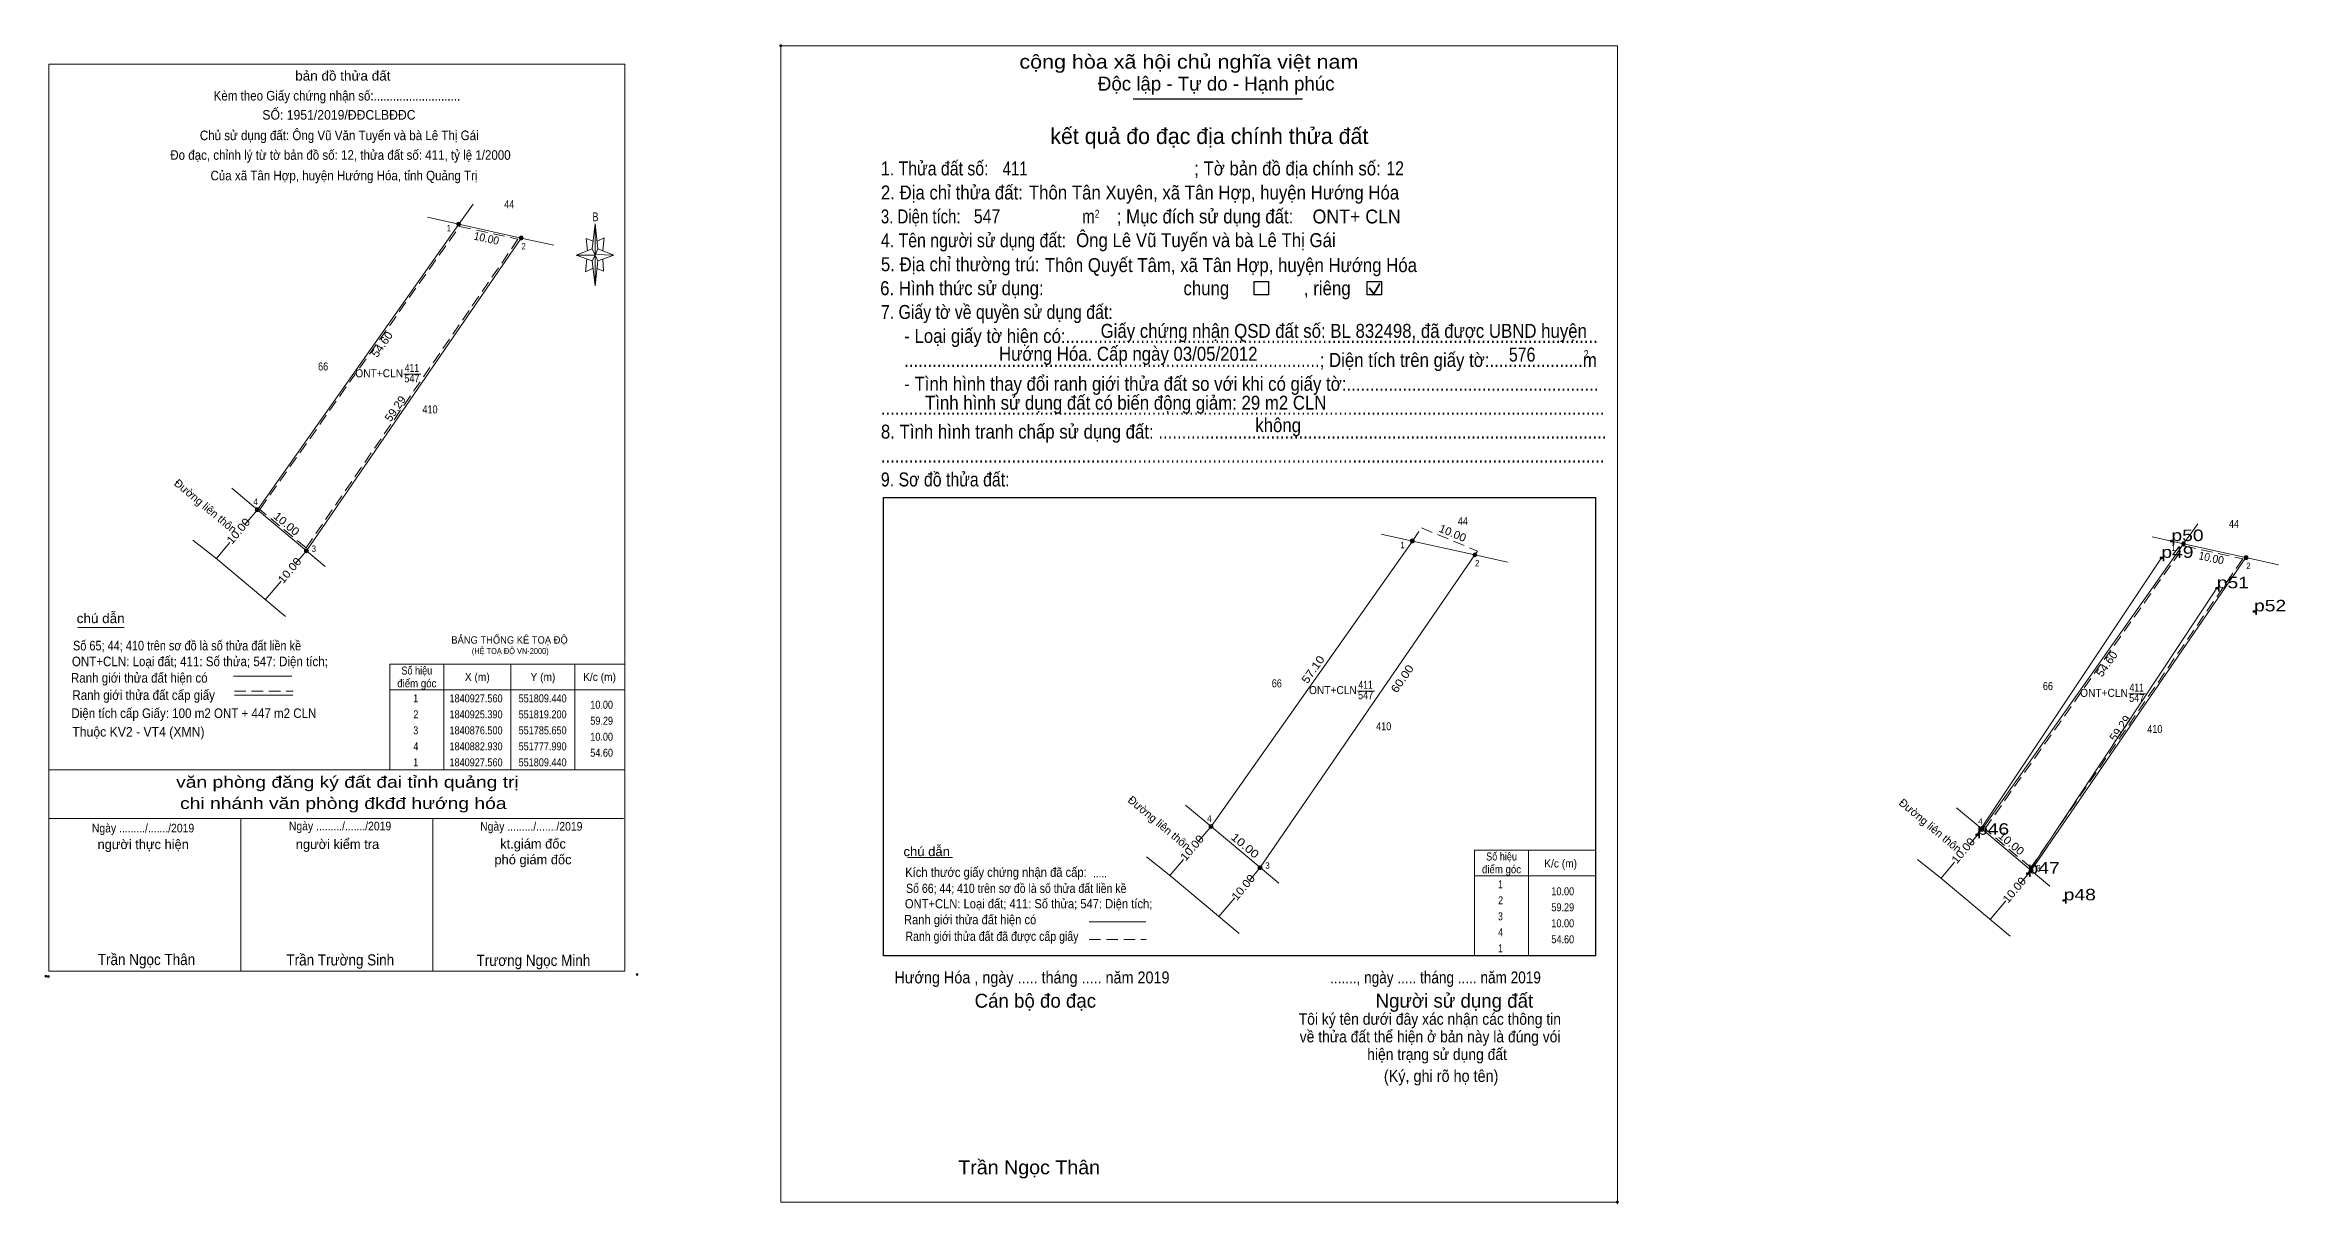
# Model space of a CAD drawing. Header units: metres. Extents: x 550992 to 551825, y 1840824 to 1841006.
# Drawn here: x 551475.3 to 551825.3, y 1840824.3 to 1841005.6 of the extents above; entities that cross this region are included whole.
import ezdxf
from ezdxf.enums import TextEntityAlignment as Align

# ---------------------------------------------------------------- set-up
doc = ezdxf.new("R2010")
doc.units = ezdxf.units.M
doc.header["$LTSCALE"] = 0.6
doc.header["$PDMODE"] = 32
doc.header["$PDSIZE"] = 0.3
for name, pattern in [('DOTTED', [1.5, 0.3, -1.2]), ('MEDIUM_DASHED', [4.5, 3, -1.5]), ('SHORT_DASHED', [2.7, 1.5, -1.2])]:
    doc.linetypes.add(name, pattern=pattern)
for name, color, linetype, lineweight in [('1', 7, 'DOTTED', 13), ('10', 7, 'Continuous', 13), ('17', 7, 'Continuous', 13), ('2', 7, 'SHORT_DASHED', 13), ('23', 7, 'Continuous', 13), ('28', 7, 'Continuous', 13), ('5', 7, 'Continuous', 13), ('6', 7, 'Continuous', 13), ('63', 7, 'Continuous', 13)]:
    doc.layers.add(name, color=color, linetype=linetype, lineweight=lineweight)
doc.layers.add('12', color=7, linetype='Continuous')
doc.layers.add('7', color=7, linetype='Continuous')

msp = doc.modelspace()

# ---------------------------------------------------------------- hatches: boundary and pattern name
at = {"layer": '63'}
for points in [[(551540.28, 1840977.52, 1), (551539.68, 1840977.52, 1)], [(551550.04, 1840975.35, 1), (551549.44, 1840975.35, 1)], [(551508.83, 1840932.89, 1), (551508.23, 1840932.89, 1)], [(551516.49, 1840926.46, 1), (551515.89, 1840926.46, 1)], [(551689.27, 1840927.99, 1), (551688.67, 1840927.99, 1)], [(551809.74, 1840927.56, 1), (551809.14, 1840927.56, 1)], [(551699.03, 1840925.82, 1), (551698.43, 1840925.82, 1)], [(551819.5, 1840925.39, 1), (551818.9, 1840925.39, 1)], [(551657.82, 1840883.36, 1), (551657.22, 1840883.36, 1)], [(551778.29, 1840882.93, 1), (551777.69, 1840882.93, 1)], [(551665.48, 1840876.93, 1), (551664.88, 1840876.93, 1)], [(551785.95, 1840876.5, 1), (551785.35, 1840876.5, 1)]]:
    msp.add_hatch(color=256, dxfattribs=at).paths.add_polyline_path(points)

# ---------------------------------------------------------------- linework, layer by layer
at = {"layer": '1', "linetype": 'Continuous'}
for points in [[(551539.98, 1840977.52), (551549.74, 1840975.35), (551516.19, 1840926.46), (551508.53, 1840932.89)], [(551688.97, 1840927.99), (551698.73, 1840925.82), (551665.18, 1840876.93), (551657.52, 1840883.36)], [(551809.44, 1840927.56), (551819.2, 1840925.39), (551785.65, 1840876.5), (551777.99, 1840882.93)]]:
    msp.add_lwpolyline(points, close=True, dxfattribs=at)
at = {"layer": '1', "linetype": 'MEDIUM_DASHED'}
for points in [[(551540.11, 1840977.18), (551549.24, 1840975.15), (551516.13, 1840926.9), (551508.93, 1840932.94)], [(551809.57, 1840927.22), (551818.7, 1840925.19), (551785.59, 1840876.94), (551778.39, 1840882.98)]]:
    msp.add_lwpolyline(points, close=True, dxfattribs=at)
at = {"layer": '10'}
for p, q in [((551539.98, 1840977.52), (551542.22, 1840980.63)), ((551508.53, 1840932.89), (551539.98, 1840977.52)), ((551516.19, 1840926.46), (551549.74, 1840975.35)), ((551809.44, 1840927.56), (551811.68, 1840930.67)), ((551657.52, 1840883.36), (551688.97, 1840927.99)), ((551777.99, 1840882.93), (551809.44, 1840927.56)), ((551665.18, 1840876.93), (551698.73, 1840925.82)), ((551785.65, 1840876.5), (551819.2, 1840925.39))]:
    msp.add_line(p, q, dxfattribs=at)
at = {"layer": '10', "linetype": 'MEDIUM_DASHED'}
for p, q in [((551688.97, 1840927.99), (551690.41, 1840930.04)), ((551698.73, 1840925.82), (551699.13, 1840926.4))]:
    msp.add_line(p, q, dxfattribs=at)
at = {"layer": '17'}
for p, q in [((551480.5, 1840914.47), (551487.74, 1840914.47)), ((551610.1, 1840878.51), (551617.12, 1840878.51))]:
    msp.add_line(p, q, dxfattribs=at)
at = {"layer": '2', "linetype": 'Continuous', "lineweight": 25}
for p, q in [((551645.36, 1840997.12), (551671.78, 1840997.12)), ((551606.34, 1840934.79), (551717.6, 1840934.79)), ((551717.6, 1840934.79), (551717.6, 1840863.17))]:
    msp.add_line(p, q, dxfattribs=at)
at = {"layer": '2', "linetype": 'Continuous', "lineweight": 35}
for p, q in [((551682.22, 1840967.57), (551682.96, 1840966.61)), ((551682.96, 1840966.61), (551683.87, 1840968.23))]:
    msp.add_line(p, q, dxfattribs=at)
at = {"layer": '2', "linetype": 'Continuous'}
msp.add_lwpolyline([(551590.31, 1841005.41), (551721, 1841005.41), (551721, 1840824.65), (551590.31, 1840824.65)], close=True, dxfattribs=at)
at = {"layer": '2', "linetype": 'Continuous', "lineweight": 25}
for points in [[(551664.27, 1840968.54), (551666.51, 1840968.54), (551666.51, 1840966.45), (551664.27, 1840966.45)], [(551681.93, 1840968.54), (551684.17, 1840968.54), (551684.17, 1840966.45), (551681.93, 1840966.45)]]:
    msp.add_lwpolyline(points, close=True, dxfattribs=at)
msp.add_lwpolyline([(551717.6, 1840863.17), (551606.34, 1840863.17), (551606.34, 1840934.79)], dxfattribs=at)
at = {"layer": '2'}
for p in [(551590.31, 1841005.41), (551721, 1840824.65)]:
    msp.add_point(p, dxfattribs=at)
at = {"layer": '23'}
for p, q in [((551504.52, 1840936.24), (551508.53, 1840932.89)), ((551498.42, 1840928.14), (551501.97, 1840925.34)), ((551501.97, 1840925.34), (551512.9, 1840916.18)), ((551516.19, 1840926.46), (551519.1, 1840924.02)), ((551653.51, 1840886.71), (551657.52, 1840883.36)), ((551773.98, 1840886.28), (551777.99, 1840882.93)), ((551647.41, 1840878.61), (551650.96, 1840875.81)), ((551767.88, 1840878.18), (551771.43, 1840875.38)), ((551650.96, 1840875.81), (551661.89, 1840866.65)), ((551665.18, 1840876.93), (551668.09, 1840874.49)), ((551771.43, 1840875.38), (551782.36, 1840866.22)), ((551785.65, 1840876.5), (551788.56, 1840874.06))]:
    msp.add_line(p, q, dxfattribs=at)
at = {"layer": '28'}
for p, q in [((551539.98, 1840977.52), (551535.1, 1840978.6)), ((551549.74, 1840975.35), (551539.98, 1840977.52)), ((551549.74, 1840975.35), (551554.83, 1840974.22)), ((551508.53, 1840932.89), (551516.19, 1840926.46)), ((551688.97, 1840927.99), (551684.09, 1840929.07)), ((551698.73, 1840925.82), (551688.97, 1840927.99)), ((551809.44, 1840927.56), (551804.56, 1840928.64)), ((551819.2, 1840925.39), (551809.44, 1840927.56)), ((551698.73, 1840925.82), (551703.82, 1840924.69)), ((551777.18, 1840882.07), (551805.98, 1840925.36)), ((551819.2, 1840925.39), (551824.29, 1840924.26)), ((551814.64, 1840920.6), (551785.09, 1840875.99)), ((551657.52, 1840883.36), (551665.18, 1840876.93)), ((551777.99, 1840882.93), (551785.65, 1840876.5))]:
    msp.add_line(p, q, dxfattribs=at)
at = {"layer": '5'}
for p, q in [((551560.81, 1840973.68), (551561.31, 1840977.58)), ((551560.81, 1840971.78), (551558.31, 1840972.68)), ((551561.71, 1840973.68), (551564.21, 1840972.68)), ((551561.71, 1840971.78), (551561.31, 1840967.88)), ((551562.61, 1840970.18), (551561.61, 1840970.58)), ((551562.51, 1840972.08), (551562.61, 1840970.18)), ((551475.94, 1840892.24), (551565.94, 1840892.24)), ((551475.94, 1840884.64), (551565.74, 1840884.64)), ((551475.94, 1840884.64), (551565.74, 1840884.64)), ((551475.94, 1840884.64), (551565.74, 1840884.64)), ((551505.94, 1840860.74), (551505.94, 1840884.64)), ((551535.94, 1840860.74), (551535.94, 1840884.64))]:
    msp.add_line(p, q, dxfattribs=at)
for points in [[(551475.94, 1841002.54), (551565.94, 1841002.54), (551565.94, 1840860.74), (551475.94, 1840860.74)], [(551561.31, 1840977.58), (551561.71, 1840973.68), (551561.31, 1840972.68)], [(551561.31, 1840972.68), (551558.31, 1840972.68), (551560.81, 1840973.68), (551561.71, 1840971.78), (551564.21, 1840972.68), (551561.31, 1840972.78)], [(551561.31, 1840972.68), (551561.31, 1840967.88), (551560.81, 1840971.78)]]:
    msp.add_lwpolyline(points, close=True, dxfattribs=at)
for points in [[(551561.31, 1840972.68), (551560.81, 1840973.68), (551558.31, 1840972.68)], [(551561.01, 1840974.88), (551559.91, 1840975.28), (551560.11, 1840973.38)], [(551561.31, 1840972.68), (551561.71, 1840971.78), (551564.21, 1840972.68)], [(551561.61, 1840974.88), (551562.71, 1840975.38), (551562.51, 1840973.38)], [(551560.01, 1840972.08), (551559.81, 1840970.08), (551560.91, 1840970.58)], [(551565.94, 1840860.74), (551475.94, 1840860.74), (551475.94, 1840884.64)]]:
    msp.add_lwpolyline(points, dxfattribs=at)
for p in [(551475.47, 1840859.97), (551475.87, 1840859.9)]:
    msp.add_point(p, dxfattribs=at)
at = {"layer": '6'}
for p, q in [((551504.79, 1840906.84), (551513.93, 1840906.84)), ((551504.93, 1840903.91), (551514.07, 1840903.91)), ((551638.48, 1840868.45), (551647.32, 1840868.45))]:
    msp.add_line(p, q, dxfattribs=at)
at = {"layer": '6', "linetype": 'MEDIUM_DASHED'}
for p, q in [((551504.93, 1840904.53), (551514.13, 1840904.53)), ((551638.47, 1840865.71), (551647.37, 1840865.71))]:
    msp.add_line(p, q, dxfattribs=at)
at = {"layer": '6'}
msp.add_point((551567.84, 1840860.24), dxfattribs=at)
at = {"layer": '63'}
for p, q in [((551531.42, 1840954.07), (551534.05, 1840954.07)), ((551506.59, 1840930.58), (551508.53, 1840932.89)), ((551502.1, 1840925.23), (551504.22, 1840927.76)), ((551514.51, 1840924.45), (551516.19, 1840926.46)), ((551509.77, 1840918.8), (551512.22, 1840921.72)), ((551537.64, 1840908.74), (551537.64, 1840892.24)), ((551548.14, 1840908.74), (551548.14, 1840892.24)), ((551558.14, 1840908.74), (551558.14, 1840892.24)), ((551529.24, 1840904.74), (551565.94, 1840904.74)), ((551680.41, 1840904.54), (551683.04, 1840904.54)), ((551800.88, 1840904.11), (551803.51, 1840904.11)), ((551655.58, 1840881.05), (551657.52, 1840883.36)), ((551776.05, 1840880.62), (551777.99, 1840882.93)), ((551651.09, 1840875.7), (551653.21, 1840878.23)), ((551707.1, 1840879.67), (551707.1, 1840863.17)), ((551717.6, 1840879.67), (551717.6, 1840863.17)), ((551771.56, 1840875.27), (551773.68, 1840877.8)), ((551663.5, 1840874.92), (551665.18, 1840876.93)), ((551698.7, 1840875.67), (551717.6, 1840875.67)), ((551783.97, 1840874.49), (551785.65, 1840876.5)), ((551658.76, 1840869.27), (551661.21, 1840872.19)), ((551779.23, 1840868.84), (551781.68, 1840871.76))]:
    msp.add_line(p, q, dxfattribs=at)
at = {"layer": '63', "linetype": 'MEDIUM_DASHED'}
msp.add_line((551690.41, 1840930.04), (551699.13, 1840926.4), dxfattribs=at)
at = {"layer": '63'}
msp.add_lwpolyline([(551529.24, 1840908.74), (551565.94, 1840908.74), (551565.94, 1840892.24), (551529.24, 1840892.24)], close=True, dxfattribs=at)
msp.add_lwpolyline([(551717.6, 1840863.17), (551698.7, 1840863.17), (551698.7, 1840879.67), (551717.6, 1840879.67)], dxfattribs=at)
for centre in [(551539.98, 1840977.52), (551549.74, 1840975.35), (551508.53, 1840932.89), (551516.19, 1840926.46), (551688.97, 1840927.99), (551809.44, 1840927.56), (551698.73, 1840925.82), (551819.2, 1840925.39), (551657.52, 1840883.36), (551777.99, 1840882.93), (551665.18, 1840876.93), (551785.65, 1840876.5)]:
    msp.add_circle(centre, 0.3, dxfattribs=at)
at = {"layer": '7'}
for p in [(551807.56, 1840927.98), (551805.98, 1840925.36), (551814.64, 1840920.6), (551820.46, 1840916.99), (551777.18, 1840882.07), (551785.09, 1840875.99), (551790.73, 1840871.82)]:
    msp.add_point(p, dxfattribs=at)

# ---------------------------------------------------------------- texts
at = {"layer": '1'}
for s, width, p in [('ONT+CLN', 0.95, (551527.56, 1840953.59)), ('411', 0.8, (551532.67, 1840954.42)), ('547', 0.85, (551532.675, 1840952.79)), ('411', 0.8, (551681.66, 1840904.89)), ('411', 0.8, (551802.13, 1840904.46)), ('ONT+CLN', 0.95, (551676.55, 1840904.06)), ('547', 0.85, (551681.665, 1840903.26)), ('ONT+CLN', 0.95, (551797.02, 1840903.63)), ('547', 0.85, (551802.135, 1840902.83))]:
    msp.add_text(s, height=1.25, dxfattribs=dict(at, width=width)).set_placement(p, align=Align.CENTER)
for s, height, width, p in [('BẢNG THỐNG KÊ TOẠ ĐỘ ', 1.15, 0.95, (551538.83, 1840911.95)), ('(HỆ TOẠ ĐỘ VN-2000)', 0.93, 0.9, (551542.03, 1840910.33))]:
    msp.add_text(s, height=height, dxfattribs=dict(at, width=width)).set_placement(p)
at = {"layer": '12', "width": 1.25}
for s, p in [('p49', (551805.98, 1840925.36)), ('p50', (551807.56, 1840927.98)), ('p51', (551814.64, 1840920.6)), ('p52', (551820.46, 1840916.99)), ('p46', (551777.18, 1840882.07)), ('p47', (551785.09, 1840875.99)), ('p48', (551790.73, 1840871.82))]:
    msp.add_text(s, height=1.8, dxfattribs=at).set_placement(p)
at = {"layer": '2'}
for s, height, width, p in [('cộng hòa xã hội chủ nghĩa việt nam', 2.181, 1.15, (551627.58, 1841001.83)), ('1. Thửa đất số:', 2.181, 0.85, (551605.94, 1840985.14)), ('411', 2.18, 0.8, (551624.96, 1840985.14)), ('; Tờ bản đồ địa chính số:', 2.181, 0.9, (551654.88, 1840985.14)), ('12', 2.18, 0.85, (551684.9, 1840985.16)), ('2. Địa chỉ thửa đất:', 2.181, 0.9, (551605.94, 1840981.38)), ('Thôn Tân Xuyên, xã Tân Hợp, huyện Hướng Hóa', 2.18, 0.9, (551629.06, 1840981.38)), ('3. Diện tích:', 2.181, 0.8, (551605.94, 1840977.64)), ('547', 2.18, 0.85, (551620.46, 1840977.66)), ('m', 2.181, 0.8, (551637.39, 1840977.64)), ('2', 1.246, 0.8, (551639.35, 1840978.52)), ('; Mục đích sử dụng đất:', 2.181, 0.9, (551642.79, 1840977.64)), ('ONT+ CLN', 2.18, 0.95, (551673.38, 1840977.63)), ('4. Tên người sử dụng đất:', 2.181, 0.85, (551605.94, 1840973.9)), ('Ông Lê Vũ Tuyến và bà Lê Thị Gái', 2.18, 0.9, (551636.44, 1840973.93)), ('5. Địa chỉ thường trú:', 2.181, 0.9, (551605.94, 1840970.16)), ('Thôn Quyết Tâm, xã Tân Hợp, huyện Hướng Hóa', 2.18, 0.9, (551631.56, 1840970.03)), ('6. Hình thức sử dụng:', 2.181, 0.9, (551605.82, 1840966.42)), ('chung                , riêng', 2.181, 0.9, (551653.21, 1840966.42)), ('7. Giấy tờ về quyền sử dụng đất:', 2.181, 0.85, (551605.94, 1840962.7)), ('Giấy chứng nhận QSD đất số: BL 832498, đã được UBND huyện', 2.18, 0.9, (551640.27, 1840959.75)), ('     - Loại giấy tờ hiện có:..................................................................................................................', 2.181, 0.9, (551605.94, 1840958.96)), ('Hướng Hóa. Cấp ngày 03/05/2012', 2.18, 0.9, (551624.4, 1840956.17)), ('576', 2.18, 0.85, (551704.05, 1840956.05)), ('     .........................................................................................; Diện tích trên giấy tờ:....................m', 2.181, 0.9, (551605.94, 1840955.2)), ('2', 1.246, 0.8, (551715.76, 1840956.58)), ('     - Tình hình thay đổi ranh giới thửa đất so với khi có giấy tờ:......................................................', 2.181, 0.9, (551605.94, 1840951.48)), ('...........................................................................................................................................................', 2.181, 0.9, (551605.94, 1840947.72)), ('Tình hình sử dụng đất có biến động giảm: 29 m2 CLN', 2.18, 0.9, (551612.83, 1840948.52)), ('8. Tình hình tranh chấp sử dụng đất: ................................................................................................', 2.181, 0.9, (551605.94, 1840944)), ('không', 2.181, 0.9, (551664.43, 1840945.01)), ('9. Sơ đồ thửa đất:', 2.181, 0.85, (551605.94, 1840936.52)), ('...........................................................................................................................................................', 2.181, 0.9, (551605.94, 1840940.24)), ('Hướng Hóa , ngày ..... tháng ..... năm 2019', 1.868, 0.9, (551608.06, 1840858.84)), ('......., ngày ..... tháng ..... năm 2019', 1.868, 0.85, (551676.12, 1840858.84)), ('(Ký, ghi rõ họ tên)', 1.87, 0.9, (551684.52, 1840843.44)), ('Trần Ngọc Thân', 2.183, 1.05, (551618.03, 1840829))]:
    msp.add_text(s, height=height, dxfattribs=dict(at, width=width)).set_placement(p)
for s, p in [('Độc lập - Tự do - Hạnh phúc', (551639.84, 1840998.4)), ('Cán bộ đo đạc', (551620.58, 1840855.04)), ('Người sử dụng đất', (551683.22, 1840855.04))]:
    msp.add_text(s, height=2.181, dxfattribs=at).set_placement(p)
for s, height, p in [('kết quả đo đạc địa chính thửa đất', 2.493, (551657.25, 1840990.05)), ('.', 0.6233, (551720.9948, 1840824.32))]:
    msp.add_text(s, height=height, dxfattribs=at).set_placement(p, align=Align.CENTER)
for s, height, width, p in [('.....', 1.21, 0.95, (551640.17, 1840875.43)), ('Tôi ký tên dưới đây xác nhận các thông tin', 1.802, 0.9, (551691.7, 1840852.37)), ('về thửa đất thể hiện ở bản này là đúng vói', 1.802, 0.9, (551691.74, 1840849.62)), ('hiện trạng sử dụng đất', 1.802, 0.9, (551692.83, 1840846.86))]:
    msp.add_text(s, height=height, dxfattribs=dict(at, width=width)).set_placement(p, align=Align.CENTER)
at = {"layer": '5'}
for s, height, width, p in [('bản đồ thửa đất', 1.5, 1.05, (551521.88, 1840999.96)), ('Kèm theo Giấy chứng nhận số:...........................', 1.5, 0.9, (551520.96, 1840996.85)), ('SỐ: 1951/2019/ĐĐCLBĐĐC', 1.5, 0.95, (551521.275, 1840993.86)), ('Chủ sử dụng đất: Ông Vũ Văn Tuyến và bà Lê Thị Gái', 1.5, 0.9, (551521.32, 1840990.65)), ('Đo đạc, chỉnh lý từ tờ bản đồ số: 12, thửa đất số: 411, tỷ lệ 1/2000 ', 1.5, 0.9, (551521.76, 1840987.58)), ('Của xã Tân Hợp, huyện Hướng Hóa, tỉnh Quảng Trị', 1.5, 0.9, (551522.06, 1840984.37)), ('B', 1.378, 0.75, (551561.345, 1840977.98)), ('văn phòng đăng ký đất đai tỉnh quảng trị', 1.8, 1.25, (551522.6, 1840889.42)), ('chi nhánh văn phòng đkđđ hướng hóa', 1.8, 1.25, (551521.955, 1840886.1)), ('Ngày ........./......./2019', 1.35, 0.9, (551490.665, 1840882.44)), ('Ngày ........./......./2019', 1.35, 0.9, (551521.445, 1840882.76)), ('Ngày ........./......./2019', 1.35, 0.9, (551551.325, 1840882.71)), ('Trần Ngọc Thân', 1.75, 0.9, (551491.205, 1840861.7)), ('Trần Trường Sinh', 1.75, 0.9, (551521.48, 1840861.64)), ('Trương Ngọc Minh', 1.75, 0.9, (551551.655, 1840861.57))]:
    msp.add_text(s, height=height, dxfattribs=dict(at, width=width)).set_placement(p, align=Align.CENTER)
for s, p in [('người thực hiện', (551490.69, 1840879.83)), ('người kiểm tra', (551521.045, 1840879.85)), ('kt.giám đốc', (551551.595, 1840879.91)), ('phó giám đốc', (551551.59, 1840877.45))]:
    msp.add_text(s, height=1.5, dxfattribs=at).set_placement(p, align=Align.CENTER)
at = {"layer": '6'}
for s, height, width, p in [('chú dẫn', 1.5, 1.05, (551480.3, 1840915.15)), ('ONT+CLN: Loại đất; 411: Số thửa; 547: Diện tích;', 1.5, 0.9, (551479.55, 1840908.42)), ('Số 65; 44; 410 trên sơ đồ là số thửa đất liền kề', 1.5, 0.85, (551479.73, 1840910.89)), ('Ranh giới thửa đất hiện có ', 1.5, 0.9, (551479.4, 1840905.85)), ('Ranh giới thửa đất cấp giấy', 1.5, 0.9, (551479.63, 1840903.16)), ('Diện tích cấp Giấy: 100 m2 ONT + 447 m2 CLN', 1.5, 0.9, (551479.47, 1840900.32)), ('Thuộc KV2 - VT4 (XMN)', 1.5, 0.95, (551479.62, 1840897.42)), ('chú dẫn', 1.452, 1.05, (551609.47, 1840878.73)), ('Kích thước giấy chứng nhận đã cấp:', 1.452, 0.9, (551609.74, 1840875.49)), ('Số 66; 44; 410 trên sơ đồ là số thửa đất liền kề', 1.45, 0.85, (551609.87, 1840872.97)), ('ONT+CLN: Loại đất; 411: Số thửa; 547: Diện tích;', 1.45, 0.9, (551609.69, 1840870.57)), ('Ranh giới thửa đất hiện có ', 1.452, 0.9, (551609.54, 1840868.08)), ('Ranh giới thửa đất đã được cấp giấy', 1.452, 0.85, (551609.77, 1840865.48))]:
    msp.add_text(s, height=height, dxfattribs=dict(at, width=width)).set_placement(p)
at = {"layer": '63'}
for s, width, p in [('44', 0.85, (551547.875, 1840980.01)), ('66', 0.85, (551518.8, 1840954.65)), ('410', 0.85, (551535.5, 1840947.94)), ('44', 0.85, (551696.865, 1840930.48)), ('44', 0.85, (551817.335, 1840930.05)), ('điểm góc', 0.9, (551533.44, 1840905.12)), ('Số hiệu', 0.85, (551533.44, 1840907.12)), ('X (m)', 0.95, (551542.89, 1840906.12)), ('Y (m)', 0.95, (551553.145, 1840906.12)), ('K/c (m)', 0.95, (551561.985, 1840906.12)), ('66', 0.85, (551667.79, 1840905.12)), ('66', 0.85, (551788.26, 1840904.69)), (' 1', 0.75, (551533.09, 1840902.77)), ('1840927.560', 0.85, (551542.69, 1840902.77)), ('551809.440', 0.85, (551553.09, 1840902.77)), (' 3', 0.8, (551533.085, 1840897.77)), (' 2', 0.85, (551533.095, 1840900.27)), ('1840925.390', 0.85, (551542.69, 1840900.27)), ('1840876.500', 0.85, (551542.69, 1840897.77)), ('551819.200', 0.85, (551553.09, 1840900.27)), ('551785.650', 0.85, (551553.09, 1840897.77)), ('410', 0.85, (551684.49, 1840898.41)), ('410', 0.85, (551804.96, 1840897.98)), (' 4', 0.85, (551533.09, 1840895.27)), ('1840882.930', 0.85, (551542.69, 1840895.27)), ('551777.990', 0.85, (551553.09, 1840895.27)), (' 1', 0.75, (551533.09, 1840892.77)), ('1840927.560', 0.85, (551542.69, 1840892.77)), ('551809.440', 0.85, (551553.09, 1840892.77)), ('Số hiệu', 0.85, (551702.9, 1840878.05)), ('K/c (m)', 0.95, (551712.135, 1840876.96)), ('điểm góc', 0.9, (551702.9, 1840876.05)), (' 1', 0.75, (551702.55, 1840873.7)), (' 2', 0.85, (551702.555, 1840871.2)), (' 4', 0.85, (551702.55, 1840866.2)), (' 3', 0.8, (551702.545, 1840868.7)), (' 1', 0.75, (551702.55, 1840863.7))]:
    msp.add_text(s, height=1.25, dxfattribs=dict(at, width=width)).set_placement(p, align=Align.CENTER)
for s, height, width, p in [(' 1', 1, 0.9, (551538.78, 1840976.4)), (' 2', 1, 0.9, (551550.45, 1840973.56)), (' 4', 1, 0.95, (551508.61, 1840933.62)), (' 3', 1, 0.95, (551517.7, 1840926.29)), (' 1', 1, 0.9, (551687.77, 1840926.87)), (' 1', 1, 0.9, (551808.24, 1840926.44)), (' 2', 1, 0.9, (551699.44, 1840924.03)), (' 2', 1, 0.9, (551819.91, 1840923.6)), ('10.00', 1.25, 0.85, (551564.09, 1840901.77)), ('59.29', 1.25, 0.85, (551564.09, 1840899.27)), ('54.60', 1.25, 0.85, (551564.09, 1840894.27)), ('10.00', 1.25, 0.85, (551564.09, 1840896.77)), (' 4', 1, 0.95, (551657.6, 1840884.09)), (' 4', 1, 0.95, (551778.07, 1840883.66)), (' 3', 1, 0.95, (551666.69, 1840876.76)), (' 3', 1, 0.95, (551787.16, 1840876.33)), ('59.29', 1.25, 0.85, (551714.24, 1840870.11)), ('10.00', 1.25, 0.85, (551714.24, 1840872.61)), ('10.00', 1.25, 0.85, (551714.24, 1840867.61)), ('54.60', 1.25, 0.85, (551714.24, 1840865.11))]:
    msp.add_text(s, height=height, dxfattribs=dict(at, width=width)).set_placement(p, align=Align.RIGHT)
for s, rotation, width, p in [('10.00', 347.465, 0.95, (551544.1894, 1840974.6955)), ('54.60', 54.828, 1.05, (551528.5101, 1840958.375)), ('59.29', 55.541, 1.05, (551530.5936, 1840948.3314)), ('10.00', 49.989, 1.1, (551506.0452, 1840929.1532)), ('10.00', 319.989, 1.1, (551512.6832, 1840930.2048)), ('10.00', 337.343, 1.05, (551695.0242, 1840928.65)), ('10.00', 50.033, 1.1, (551514.0332, 1840922.9935)), ('10.00', 347.465, 0.95, (551813.6494, 1840924.7355)), ('57.10', 54.828, 1.15, (551673.9558, 1840907.545)), ('54.60', 54.828, 1.05, (551797.9701, 1840908.415)), ('60.00', 55.541, 1.15, (551687.9034, 1840906.1114)), ('59.29', 55.541, 1.05, (551800.0536, 1840898.3714)), ('10.00', 49.989, 1.1, (551655.0352, 1840879.6232)), ('10.00', 319.989, 1.2, (551662.4332, 1840879.8972)), ('10.00', 49.989, 1.1, (551775.5052, 1840879.1932)), ('10.00', 319.989, 1.1, (551782.1432, 1840880.2448)), ('10.00', 50.033, 1.1, (551663.0232, 1840873.4635)), ('10.00', 50.033, 1.1, (551783.4932, 1840873.0335))]:
    msp.add_text(s, height=1.25, rotation=rotation, dxfattribs=dict(at, width=width)).set_placement(p, align=Align.CENTER)
for p in [(551500.0293, 1840932.9679), (551649.0193, 1840883.4379), (551769.4893, 1840883.0079)]:
    msp.add_text('Đường liên thôn', height=1.25, rotation=320.124, dxfattribs=at).set_placement(p, align=Align.CENTER)

doc.saveas('drawing.dxf')
